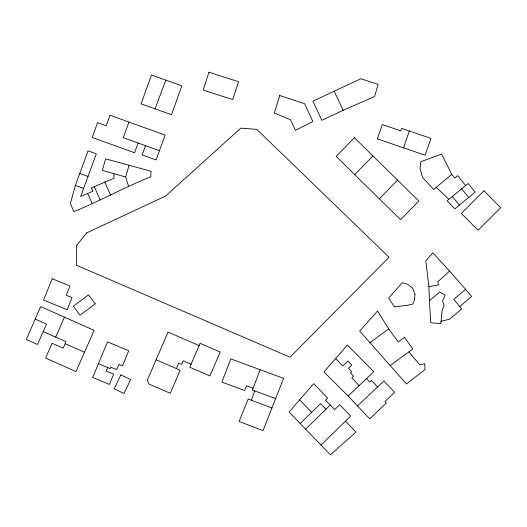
<?xml version="1.0" encoding="UTF-8"?>
<svg xmlns="http://www.w3.org/2000/svg" width="527" height="527" viewBox="0 0 527 527"><rect width="100%" height="100%" fill="white"/><g stroke="black" fill="none" stroke-linecap="round" stroke-linejoin="round"><path stroke-width="0.79" d="M441.046 321.299L442.081 310.561L444.136 305.397L442.469 301.22L445.144 295.173L439.795 291.971L429.419 300.706L430.783 322.702L440.789 323.67L441.046 321.299L449.571 319.164L461.711 308.974L453.819 299.382L465.637 289.369L471.645 296.49L459.821 306.503M113.786 173.653L114.102 178.179L91.421 187.915L92.897 191.215L80.605 196.617L96.309 153.858L88.075 150.86L75.354 185.399L70.387 203.435L73.872 211.716C99.919 200.952 124.576 187.237 150.748 176.802L151.051 171.262L105.617 158.851L102.31 170.419L125.689 177.019L128.502 186.15M125.689 177.019L128.99 165.432M403.544 147.843L409.347 131.006L430.967 138.397L425.157 155.241L377.358 138.884L382.306 124.537L400.744 130.861L401.607 128.357L409.347 131.006M251.366 400.21L254.686 390.935L252.374 390.099L260.193 369.737L283.585 378.353L263.039 430.605L239.074 421.468L248.243 399.018L271.925 408.003M145.498 145.683L142.145 154.925L156.078 159.945L165.103 135.09L128.95 122.073L123.272 137.666L159.431 150.709M138.087 143.008L134.55 152.744L92.212 137.494L97.6 122.639L106.184 125.736L109.998 115.242L128.95 122.073M155.096 108.858L165.807 80.124L181.868 85.842L171.492 114.708L141.098 103.865L151.486 75.012L165.807 80.124M199.16 345.626L200.029 343.294L220.2 352.029L209.924 375.949L189.753 367.214L199.16 345.626L168.1 332.096L147.29 380.231L148.937 384.038L170.32 393.274L180.175 370.257L156.13 359.776M98.437 363.683L92.719 377.437L109.412 384.44L113.687 374.157L106.237 371.034L107.686 367.569L98.437 363.683L107.521 341.865L128.746 350.778L122.475 365.843L118.911 364.348L116.711 369.644L110.828 367.167L110.215 368.623L107.686 367.569M176.374 368.59L178.745 363.103L181.696 364.394L183.251 360.797L191.123 364.229M43.214 331.588L37.522 344.46L26.35 339.487L40.671 306.589L94.129 330.343L75.974 371.568L45.618 358.077L52.147 343.268L63.168 348.163L66.013 341.713L43.214 331.588L46.501 324.092L35.23 319.079M55.658 337.109L64.452 317.162M299.639 399.848L289.059 412.002L330.409 454.794L356.035 432.035L345.448 421.165L350.692 416.047L339.691 404.716L334.698 409.611L325.561 400.224L327.675 398.155L313.763 383.649L299.639 399.848L311.681 412.312L300.107 423.616M348.149 395.988L373.795 371.713L347.398 345.053L323.947 371.943L348.149 395.988L369.651 418.846L386.311 403.069L384.894 401.554L394.611 392.358L383.9 380.968L357.497 405.935M354.678 174.621L372.938 155.939M379.282 198.798L397.542 180.109M311.681 412.312L320.554 403.649L325.976 409.229L305.528 429.195M320.963 445.078L345.448 421.165M325.976 409.229L330.258 405.059M451.791 174.358L433.701 189.503L422.628 177.513L419.999 168.607L420.875 161.697L441.573 154.095L451.791 174.358L454.781 178.027L457.653 175.656L465.69 185.537L447.1 200.754L454.827 208.837L475.15 192.138L468.141 183.521L465.69 185.537M428.919 286.648L425.776 260.713L432.845 252.782L449.564 271.069L437.726 281.879L438.497 284.883L428.919 286.648L429.419 300.706M369.954 342.669L388.682 328.835L377.536 311.009L359.677 331.055L406.462 383.952L425.078 369.592L424.749 363.795L419.696 364.763L408.866 351.891L390.151 365.521M408.866 351.891L412.858 348.986L404.433 337.385L398.195 341.944L388.682 328.835M334.21 91.164L312.906 101.224L321.859 120.321L343.163 110.268L374.572 96.553L378.155 84.425L360.923 78.76L334.21 91.164L343.163 110.268M253.197 388.182L246.498 385.823L244.712 390.467L221.907 382.115L230.8 358.88L260.193 369.737M254.686 390.935L275.647 398.544M75.354 185.399L83.609 188.402M79.761 173.449L88.002 176.459M65.144 343.69L84.458 352.26M436.092 187.21L448.905 199.285M335.653 358.518L342.82 365.982L347.991 361.081L351.766 365.092L348.406 368.274L351.733 371.798L350.527 372.932L353.584 376.186L351.805 377.866L359.104 385.626M366.509 378.61L369.789 382.088L371.509 380.461L377.596 386.937M449.564 271.069L465.637 289.369M461.665 188.824L468.674 197.441M452.304 196.485L459.307 205.115M104.702 181.927L110.63 195.221M94.254 186.637L100.17 199.917M87.693 193.561L92.139 203.534M414.973 294.395L414.439 300.034L412.845 304.039L407.918 305.179L394.525 306.892L388.59 298.058L402.364 282.696L407.779 284.343L412.707 288.197L414.973 294.395M279.765 95.545L274.271 113.009L290.443 119.734L295.456 130.301L312.854 121.566L304.705 103.766L279.765 95.545M208.975 72.206L203.165 90.064L232.75 99.603L238.573 81.757L208.975 72.206M52.252 278.711L43.524 300.021L67.127 309.777L72.094 297.656L66.185 295.219L69.946 286.029L52.252 278.711M120.821 374.908L114.26 388.847L124.049 393.478L130.61 379.545L120.821 374.908M86.678 232.888L76.402 245.668L76.402 265.213L290.021 357.194L389.038 257.229L256.827 129.392L240.786 128.14L165.61 196.051L86.678 232.888M354.394 137.725L336.154 156.42L400.566 219.7L418.82 201.018L354.394 137.725M483.938 190.814L461.329 213.395L478.022 230.24L500.65 207.651L483.938 190.814M95.203 303.835L80.005 315.179L73.352 306.187L88.549 294.85L95.203 303.835"/></g></svg>
